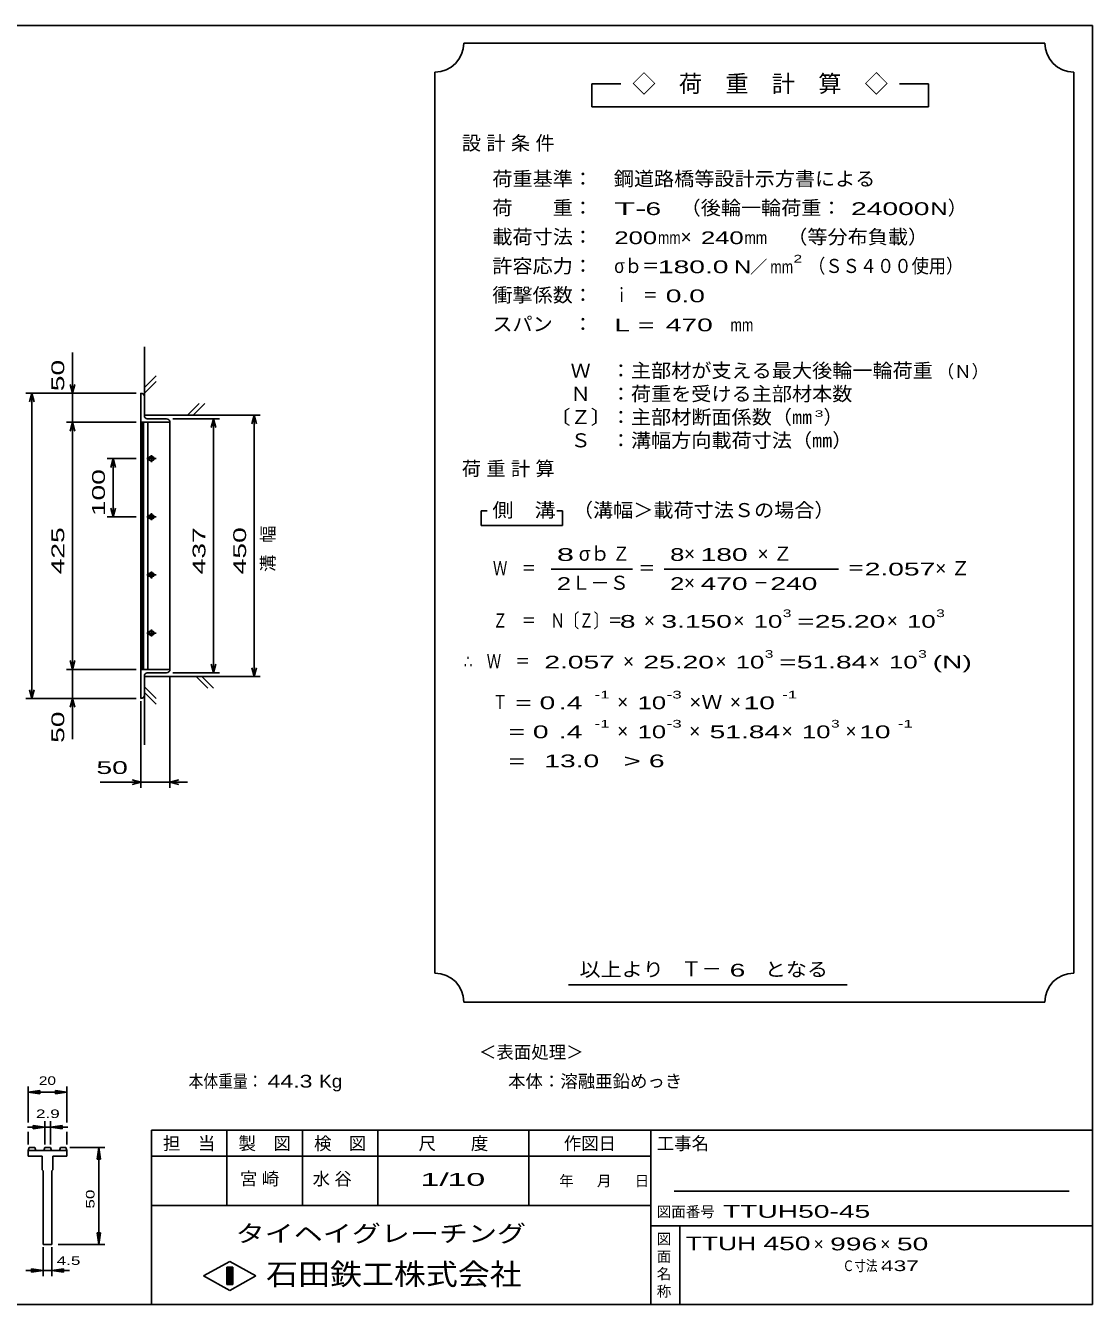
# Model space of a CAD drawing. Units: millimetres, scale not verified, with parts at other scales. Extents: x -1820 to 1736, y -1282 to 1048.
# Drawn here: x -101 to 1736, y -1152 to 1048 of the extents above; entities that cross this region are included whole.
import ezdxf
from ezdxf.enums import TextEntityAlignment as Align

# ---------------------------------------------------------------- set-up
doc = ezdxf.new("R2010")
doc.units = ezdxf.units.MM
doc.header["$LTSCALE"] = 10
for name, color, linetype, lineweight in [('0_2', 150, 'Continuous', 25), ('16', 3, 'Continuous', 25), ('22', 2, 'Continuous', 25), ('32', 4, 'Continuous', 25)]:
    doc.layers.add(name, color=color, linetype=linetype, lineweight=lineweight)
doc.styles.add('ベクトル', font='')
doc.styles.get('ベクトル').set_extended_font_data('ベクトル')

msp = doc.modelspace()

# ---------------------------------------------------------------- linework, layer by layer
at = {"layer": '0_2'}
for p, q in [((-1724, 1048.5), (1736, 1048.5)), ((1736, 1048.5), (1736, -1151.5)), ((1736, -851.5), (116, -851.5)), ((116, -851.5), (116, -1151.5)), ((246, -851.5), (246, -981.5)), ((376, -981.5), (376, -851.5)), ((506, -851.5), (506, -981.5)), ((766, -981.5), (766, -851.5)), ((976, -851.5), (976, -1151.5)), ((976, -896.5), (116, -896.5)), ((1696, -956.5), (1016, -956.5)), ((116, -981.5), (976, -981.5)), ((976, -1016.5), (1736, -1016.5)), ((1026, -1151.5), (1026, -1016.5)), ((206, -1102.5), (251, -1077.5)), ((251, -1077.5), (296, -1102.5)), ((246, -1087.5), (256, -1087.5)), ((246, -1117.5), (246, -1087.5)), ((246, -1087.5), (248, -1087.5)), ((248, -1087.5), (248, -1117.5)), ((250, -1117.5), (250, -1087.5)), ((250, -1087.5), (252, -1087.5)), ((252, -1087.5), (252, -1117.5)), ((254, -1117.5), (254, -1087.5)), ((254, -1087.5), (256, -1087.5)), ((256, -1087.5), (256, -1117.5)), ((256, -1087.5), (256, -1117.5)), ((251, -1127.5), (206, -1102.5)), ((256, -1117.5), (246, -1117.5)), ((248, -1117.5), (250, -1117.5)), ((296, -1102.5), (251, -1127.5)), ((252, -1117.5), (254, -1117.5)), ((1736, -1151.5), (-1724, -1151.5))]:
    msp.add_line(p, q, dxfattribs=at)
at = {"layer": '16'}
for p, q in [((98, 416), (98, 366)), ((104, 377), (104, 410)), ((98, 366), (148, 366)), ((98, 366), (98, -59)), ((148, 366), (98, 366)), ((99.5, 366), (99.5, -59)), ((102.5, -59), (102.5, 366)), ((142, 372), (109, 372)), ((110, 366), (110, -59)), ((148, -59), (148, 366)), ((116, 309.5), (116, 297.5)), ((108, 303.5), (124, 303.5)), ((118, 306.5), (114, 306.5)), ((114, 300.5), (118, 300.5)), ((108, 203.5), (124, 203.5)), ((118, 206.5), (114, 206.5)), ((114, 200.5), (118, 200.5)), ((116, 209.5), (116, 197.5)), ((108, 103.5), (124, 103.5)), ((118, 106.5), (114, 106.5)), ((114, 100.5), (118, 100.5)), ((116, 109.5), (116, 97.5)), ((108, 3.5), (124, 3.5)), ((118, 6.5), (114, 6.5)), ((114, 0.5), (118, 0.5)), ((116, 9.5), (116, -2.5)), ((98, -59), (148, -59)), ((98, -109), (98, -59)), ((98, -59), (148, -59)), ((142, -65), (109, -65)), ((104, -70), (104, -103))]:
    msp.add_line(p, q, dxfattribs=at)
for centre, radius, start, end in [((98, 410), 6, 0, 90), ((109, 377), 5, 180, 270), ((142, 366), 6, 0, 90), ((114, 303.5), 3, 90, 270), ((116, 303.5), 4, 46.6, 133.4), ((116, 303.5), 4, 226.6, 313.4), ((118, 303.5), 3, 270, 90), ((114, 203.5), 3, 90, 270), ((116, 203.5), 4, 46.6, 133.4), ((116, 203.5), 4, 226.6, 313.4), ((118, 203.5), 3, 270, 90), ((114, 103.5), 3, 90, 270), ((116, 103.5), 4, 46.6, 133.4), ((116, 103.5), 4, 226.6, 313.4), ((118, 103.5), 3, 270, 90), ((114, 3.5), 3, 90, 270), ((116, 3.5), 4, 46.6, 133.4), ((116, 3.5), 4, 226.6, 313.4), ((118, 3.5), 3, 270, 90), ((109, -70), 5, 90, 180), ((142, -59), 6, 270, 0), ((98, -103), 6, 270, 0)]:
    msp.add_arc(centre, radius, start, end, dxfattribs=at)
at = {"layer": '22', "color": 4}
for p, q in [((1654, 1018.5), (654, 1018.5)), ((604, 968.5), (604, -581.5)), ((1704, -581.5), (1704, 968.5)), ((924, 948.5), (874, 948.5)), ((874, 948.5), (874, 908.5)), ((1454, 948.5), (1404, 948.5)), ((1454, 908.5), (1454, 948.5)), ((874, 908.5), (1454, 908.5)), ((-20, 416), (-20, 486)), ((104, 378.5), (104, 496)), ((104, 426), (124, 446)), ((-20, 416), (-24, 431)), ((-16, 431), (-20, 416)), ((104, 416), (124, 436)), ((-100, 416), (90, 416)), ((-94, 401), (-90, 416)), ((-86, 401), (-90, 416)), ((-90, -109), (-90, 416)), ((90, 416), (-30, 416)), ((-20, 416), (-20, 366)), ((178, 378.5), (198, 398.5)), ((188, 378.5), (208, 398.5)), ((104, 378.5), (303, 378.5)), ((289, 363.5), (293, 378.5)), ((297, 363.5), (293, 378.5)), ((293, -71.5), (293, 378.5)), ((-30, 366), (90, 366)), ((-24, 351), (-20, 366)), ((-16, 351), (-20, 366)), ((-20, -59), (-20, 366)), ((153, 372), (233, 372)), ((219, 357), (223, 372)), ((227, 357), (223, 372)), ((223, -65), (223, 372)), ((90, 303.5), (40, 303.5)), ((50, 303.5), (46, 288.5)), ((54, 288.5), (50, 303.5)), ((50, 303.5), (50, 203.5)), ((40, 203.5), (90, 203.5)), ((50, 203.5), (46, 218.5)), ((54, 218.5), (50, 203.5)), ((694, 213.5), (684, 213.5)), ((684, 213.5), (684, 188.5)), ((824, 213.5), (814, 213.5)), ((824, 188.5), (824, 213.5)), ((684, 188.5), (824, 188.5)), ((804, 113.5), (944, 113.5)), ((999, 113.5), (1299, 113.5)), ((-20, -59), (-24, -44)), ((-20, -59), (-16, -44)), ((-30, -59), (90, -59)), ((-20, -109), (-20, -59)), ((153, -65), (233, -65)), ((223, -65), (219, -50)), ((223, -65), (227, -50)), ((293, -71.5), (289, -56.5)), ((293, -71.5), (297, -56.5)), ((104, -71.5), (303, -71.5)), ((104, -189), (104, -71.5)), ((148, -263), (148, -73)), ((213, -91.5), (193, -71.5)), ((223, -91.5), (203, -71.5)), ((-100, -109), (90, -109)), ((-90, -109), (-94, -94)), ((-90, -109), (-86, -94)), ((-30, -109), (90, -109)), ((-24, -124), (-20, -109)), ((-16, -124), (-20, -109)), ((-20, -179), (-20, -109)), ((124, -109), (104, -89)), ((124, -119), (104, -99)), ((98, -263), (98, -114)), ((28, -253), (98, -253)), ((98, -253), (83, -249)), ((83, -257), (98, -253)), ((98, -253), (148, -253)), ((148, -253), (163, -249)), ((163, -257), (148, -253)), ((148, -253), (178, -253)), ((834, -601.5), (1314, -601.5)), ((654, -631.5), (1654, -631.5))]:
    msp.add_line(p, q, dxfattribs=at)
for centre, start, end in [((604, 1018.5), 270, 0), ((1704, 1018.5), 180, 270), ((604, -631.5), 0, 90), ((1704, -631.5), 90, 180)]:
    msp.add_arc(centre, 50, start, end, dxfattribs=at)
at = {"layer": '32'}
for p, q in [((-96, -838.5), (-96, -776.5)), ((-96, -786.5), (-76, -783.5)), ((-76, -789.5), (-96, -786.5)), ((-96, -786.5), (-29.33, -786.5)), ((-76, -789.5), (-76, -783.5)), ((-29.33, -786.5), (-49.33, -783.5)), ((-49.33, -789.5), (-49.33, -783.5)), ((-49.33, -789.5), (-29.33, -786.5)), ((-29.33, -838.5), (-29.33, -776.5)), ((-67.5, -846.5), (-97.5, -846.5)), ((-96, -876.5), (-96, -854.5)), ((-67.5, -846.5), (-87.5, -843.5)), ((-87.5, -843.5), (-87.5, -849.5)), ((-87.5, -849.5), (-67.5, -846.5)), ((-67.5, -876.5), (-67.5, -836.5)), ((-67.5, -846.5), (-57.83, -846.5)), ((-57.83, -836.5), (-57.83, -876.5)), ((-57.83, -846.5), (-37.83, -843.5)), ((-37.83, -849.5), (-57.83, -846.5)), ((-57.83, -846.5), (-27.83, -846.5)), ((-37.83, -843.5), (-37.83, -849.5)), ((-29.33, -876.5), (-29.33, -854.5)), ((-96, -886.5), (-94.33, -881.5)), ((-96, -886.5), (-96, -896.5)), ((-29.33, -886.5), (-96, -886.5)), ((-96, -896.5), (-71.83, -896.5)), ((-94.33, -881.5), (-84.67, -881.5)), ((-84.67, -881.5), (-83, -886.5)), ((-71.83, -896.5), (-71.83, -919.83)), ((-69.17, -886.5), (-67.5, -881.5)), ((-67.5, -881.5), (-57.83, -881.5)), ((-57.83, -881.5), (-56.17, -886.5)), ((-53.5, -919.83), (-53.5, -896.5)), ((-53.5, -896.5), (-29.33, -896.5)), ((-42.33, -886.5), (-40.67, -881.5)), ((-40.67, -881.5), (-31, -881.5)), ((-31, -881.5), (-29.33, -886.5)), ((-29.33, -896.5), (-29.33, -886.5)), ((-24.33, -881.5), (35.67, -881.5)), ((22.67, -901.5), (25.67, -881.5)), ((22.67, -901.5), (28.67, -901.5)), ((28.67, -901.5), (25.67, -881.5)), ((25.67, -1048.17), (25.67, -881.5)), ((-71.83, -919.83), (-70.17, -921.5)), ((-70.17, -921.5), (-70.17, -1048.17)), ((-55.17, -921.5), (-53.5, -919.83)), ((-55.17, -1048.17), (-55.17, -921.5)), ((25.67, -1048.17), (22.67, -1028.17)), ((22.67, -1028.17), (28.67, -1028.17)), ((28.67, -1028.17), (25.67, -1048.17)), ((-70.17, -1048.17), (-55.17, -1048.17)), ((-70.17, -1103.17), (-70.17, -1053.17)), ((-55.17, -1103.17), (-55.17, -1053.17)), ((-44.33, -1048.17), (35.67, -1048.17)), ((-100.17, -1093.17), (-70.17, -1093.17)), ((-70.17, -1093.17), (-90.17, -1090.17)), ((-90.17, -1096.17), (-90.17, -1090.17)), ((-90.17, -1096.17), (-70.17, -1093.17)), ((-70.17, -1093.17), (-55.17, -1093.17)), ((-55.17, -1093.17), (-35.17, -1090.17)), ((-35.17, -1096.17), (-55.17, -1093.17)), ((-55.17, -1093.17), (-25.17, -1093.17)), ((-35.17, -1096.17), (-35.17, -1090.17))]:
    msp.add_line(p, q, dxfattribs=at)

# ---------------------------------------------------------------- texts
at = {"layer": '0_2', "style": 'ベクトル'}
for s, height, p in [('担\u3000当', 21.99, (136, -874.5)), ('製\u3000図', 21.99, (266, -874.5)), ('検\u3000図', 21.99, (396, -874.5)), ('尺\u3000\u3000度', 21.99, (576, -874.5)), ('作図日', 21.99, (826, -874.5)), ('工事名', 21.99, (986, -874.5)), ('年', 18.33, (818, -939)), ('月', 18.33, (883, -939)), ('日', 18.33, (948, -939)), ('図面番号', 18.33, (986, -992)), ('図', 18.33, (986, -1039)), ('面', 18.33, (986, -1069)), ('名', 18.33, (986, -1099)), ('称', 18.33, (986, -1129))]:
    msp.add_text(s, height=height, dxfattribs=at).set_placement(p, align=Align.MIDDLE_LEFT)
at = {"layer": '0_2', "color": 222, "style": 'ベクトル'}
for s, height, width, p in [('タイヘイグレーチング', 29.33, 1.25, (261, -1029.5)), ('石田鉄工株式会社', 36.66, 1.1, (313.5, -1099.5))]:
    msp.add_text(s, height=height, dxfattribs=dict(at, width=width)).set_placement(p, align=Align.MIDDLE_LEFT)
at = {"layer": '22', "style": 'ベクトル'}
for s, height, p in [('◇\u3000荷\u3000重\u3000計\u3000算\u3000◇', 29.33, (944, 948.5)), ('）', 24.19, (1487, 735)), ('×', 24.19, (1027, 685)), ('／', 21.99, (1146.5, 633.5)), ('（Ｎ）', 21.99, (1468, 453.5)), ('）', 24.19, (1273, 375)), ('σｂ', 24.19, (852, 140)), ('×', 24.19, (1033, 140)), ('Ｌ－Ｓ', 24.19, (839, 90)), ('×', 24.19, (1033, 90)), ('×', 24.19, (964, 25)), ('×', 24.19, (1118, 25)), ('×', 24.19, (1382, 25)), ('×', 24.19, (928, -45)), ('×', 24.19, (1087, -45)), ('×', 24.19, (1351, -45)), ('×', 24.19, (918, -115)), ('×', 24.19, (1112, -115)), ('×', 24.19, (918, -165)), ('×', 24.19, (1042, -165)), ('×', 24.19, (1201, -165)), ('×', 24.19, (1311, -165)), ('Ｔ－', 25.66, (1028, -574)), ('＜表面処理＞', 21.99, (680, -717.5)), ('本体：', 21.99, (730, -767.5)), ('溶融亜鉛めっき', 21.99, (820, -767.5)), ('×', 21.99, (1256, -1047.5)), ('×', 21.99, (1371, -1047.5))]:
    msp.add_text(s, height=height, dxfattribs=at).set_placement(p, align=Align.MIDDLE_LEFT)
for s, height, width, p in [('荷重基準：\u3000', 24.19, 1.05, (703, 785)), ('鋼道路橋等設計示方書による', 24.19, 1.05, (912, 785)), ('荷\u3000\u3000重：\u3000', 24.19, 1.05, (703, 735)), ('（後輪一輪荷重：', 24.19, 1.05, (1027, 735)), ('T-', 21.99, 2, (913, 733.5)), (' 6 ', 21.99, 1.65, (953, 733.5)), (' 24000', 21.99, 1.65, (1307, 733.5)), ('N', 21.99, 1.4, (1457, 733.5)), ('載荷寸法：\u3000', 24.19, 1.05, (703, 685)), ('200', 21.99, 1.5, (913, 683.5)), ('mm', 21.99, 0.8, (988, 683.5)), ('240', 21.99, 1.5, (1062, 683.5)), ('mm', 21.99, 0.8, (1137, 683.5)), ('\u3000（等分布負載）', 24.19, 1.05, (1176, 685)), ('許容応力：\u3000', 24.19, 1.05, (703, 635)), ('σｂ＝', 24.19, 0.9, (913, 635)), ('180.0', 21.99, 1.65, (988, 633.5)), ('N', 21.99, 1.4, (1119, 633.5)), ('mm', 21.99, 0.8, (1181.5, 633.5)), ('2', 13.2, 1.5, (1221.5, 647.5)), ('（ＳＳ４００使用）', 24.19, 0.9, (1246.5, 635)), ('衝撃係数：\u3000', 24.19, 1.05, (703, 585)), ('ｉ\u3000＝', 24.19, 0.75, (913, 585)), (' 0.0', 21.99, 1.65, (988, 583.5)), ('スパン\u3000：\u3000', 24.19, 1.05, (703, 535)), ('L =', 21.99, 1.65, (913, 533.5)), (' 470 ', 21.99, 1.65, (988, 533.5)), ('mm', 21.99, 0.8, (1113, 533.5)), ('\u3000Ｗ\u3000：主部材が支える最大後輪一輪荷重', 24.19, 1.05, (803, 455)), ('\u3000Ｎ\u3000：荷重を受ける主部材本数', 24.19, 1.05, (803, 415)), ('〔Ｚ〕：主部材断面係数（㎜', 24.19, 1.05, (803, 375)), ('3', 11, 1.8, (1258, 381)), ('\u3000Ｓ\u3000：溝幅方向載荷寸法（㎜）', 24.19, 1.05, (803, 335)), ('側\u3000溝', 24.19, 1.1, (703, 215)), ('\u3000（溝幅＞載荷寸法Ｓの場合）', 24.19, 1.05, (807, 215)), ('8', 21.99, 1.8, (814, 138.5)), ('Ｚ', 24.19, 0.9, (910, 140)), ('8', 21.99, 1.5, (1009, 138.5)), (' 180 ', 21.99, 1.65, (1048, 138.5)), ('Ｗ\u3000＝', 24.19, 0.75, (704, 115)), ('＝', 24.19, 0.9, (954, 115)), ('＝', 24.19, 0.9, (1314, 115)), ('2.057', 21.99, 1.65, (1344, 113.5)), ('2', 21.99, 1.5, (814, 88.5)), ('2', 21.99, 1.5, (1009, 88.5)), (' 470 ', 21.99, 1.65, (1048, 88.5)), ('－', 24.19, 0.75, (1153, 90)), (' 240 ', 21.99, 1.65, (1168, 88.5)), ('3', 13.2, 1.5, (1203, 37.5)), ('3', 13.2, 1.5, (1467, 37.5)), ('Ｚ\u3000＝\u3000Ｎ〔Ｚ〕＝', 24.19, 0.75, (704, 25)), (' 8 ', 21.99, 1.65, (909, 23.5)), ('3.150', 21.99, 1.65, (994, 23.5)), ('10', 21.99, 1.5, (1153, 23.5)), ('=', 21.99, 1.7, (1228, 23.5)), ('25.20', 21.99, 1.65, (1258, 23.5)), ('10', 21.99, 1.5, (1417, 23.5)), ('∴\u3000Ｗ\u3000＝', 24.19, 0.75, (654, -45)), (' 2.057', 21.99, 1.65, (779, -46.5)), ('25.20', 21.99, 1.65, (963, -46.5)), ('10', 21.99, 1.5, (1122, -46.5)), ('3', 13.2, 1.5, (1172, -32.5)), ('=', 21.99, 1.7, (1197, -46.5)), ('51.84', 21.99, 1.65, (1227, -46.5)), ('10', 21.99, 1.5, (1386, -46.5)), ('3', 13.2, 1.5, (1436, -32.5)), ('(N)', 21.99, 1.65, (1461, -46.5)), ('Ｔ', 24.19, 0.75, (704, -115)), (' = 0', 21.99, 1.65, (729, -116.5)), (' .4 ', 21.99, 1.65, (804, -116.5)), ('-1', 13.2, 1.65, (879, -102.5)), ('10', 21.99, 1.5, (953, -116.5)), ('-3', 13.2, 1.65, (1003, -102.5)), ('×Ｗ', 24.19, 1.1, (1042, -115)), (' 10 ', 21.99, 1.65, (1122, -116.5)), ('-1', 13.2, 1.65, (1202, -102.5)), ('-1', 13.2, 1.65, (879, -152.5)), ('-3', 13.2, 1.65, (1003, -152.5)), ('3', 13.2, 1.5, (1286, -152.5)), ('-1', 13.2, 1.65, (1401, -152.5)), ('  = 0', 21.99, 1.65, (704, -166.5)), (' .4 ', 21.99, 1.65, (804, -166.5)), ('10', 21.99, 1.5, (953, -166.5)), ('51.84', 21.99, 1.65, (1077, -166.5)), ('10', 21.99, 1.5, (1236, -166.5)), (' 10 ', 21.99, 1.65, (1321, -166.5)), (' 50 ', 21.99, 1.65, (8, -228)), ('  =', 21.99, 1.65, (704, -216.5)), (' 13.0', 21.99, 1.65, (779, -216.5)), ('>', 21.99, 1.7, (929, -216.5)), (' 6 ', 21.99, 1.65, (959, -216.5)), ('以上より\u3000', 24.19, 1.1, (853, -575)), (' 6 ', 21.99, 1.65, (1098, -576.5)), ('となる', 24.19, 1.1, (1172, -575)), ('本体重量：', 21.99, 0.85, (180, -767.5)), (' 44.3', 21.99, 1.35, (305, -767.5)), ('Kg', 21.99, 1.1, (405, -767.5)), ('1/', 21.99, 2, (579, -936.5)), (' 10 ', 21.99, 2, (609, -936.5)), ('TTUH50-45                ', 21.99, 1.65, (1100, -991.5)), ('TTUH', 23.46, 1.45, (1036, -1046.5)), (' 450 ', 23.46, 1.55, (1156, -1046.5)), (' 996 ', 21.99, 1.65, (1271, -1047.5)), (' 50 ', 21.99, 1.65, (1386, -1047.5)), ('Ｃ寸法：', 18.33, 0.8, (1306, -1085)), (' 437 ', 18.33, 1.6, (1361, -1085))]:
    msp.add_text(s, height=height, dxfattribs=dict(at, width=width)).set_placement(p, align=Align.MIDDLE_LEFT)
at = {"layer": '22', "style": 'ベクトル', "width": 1.65}
for s, p in [(' 50 ', (-45, 406)), (' 100 ', (25, 191)), (' 425 ', (-45, 91)), (' 437 ', (198, 91)), (' 450 ', (268, 91)), (' 50 ', (-45, -199))]:
    msp.add_text(s, height=21.99, rotation=90, dxfattribs=at).set_placement(p, align=Align.MIDDLE_LEFT)
at = {"layer": '22', "attachment_point": 4, "style": 'ベクトル'}
for s, insert, char_height in [('\\T1.28;設計条件', (650.5, 845), 24.19), ('\\T1.28;荷重計算', (650.5, 285), 24.19), ('\\T1.42;×Ｚ', (1159.5, 140), 24.19), ('\\T1.42;×Ｚ', (1465.5, 115), 24.19), ('\\T1.25;宮崎\u3000', (268.5, -936.5), 21.99), ('\\T1.25;水谷\u3000', (393.5, -936.5), 21.99)]:
    msp.add_mtext(s, dxfattribs=dict(at, insert=insert, char_height=char_height))
at = {"layer": '22', "insert": (318, 108.5), "char_height": 21.99, "attachment_point": 4, "rotation": 90, "style": 'ベクトル'}
msp.add_mtext('\\T1.67;溝幅', dxfattribs=at)
at = {"layer": '32', "color": 2, "style": 'ベクトル'}
for s, width, p in [('20', 1.35, (-77.67, -766.5)), ('2.9', 1.5, (-82.67, -823.5)), (' 4.5 ', 1.5, (-55.17, -1076.17))]:
    msp.add_text(s, height=14.66, dxfattribs=dict(at, width=width)).set_placement(p, align=Align.MIDDLE_LEFT)
at = {"layer": '32', "color": 2, "style": 'ベクトル', "width": 1.5}
msp.add_text(' 50 ', height=14.66, rotation=90, dxfattribs=at).set_placement((10.67, -994.83), align=Align.MIDDLE_LEFT)

doc.saveas('drawing.dxf')
